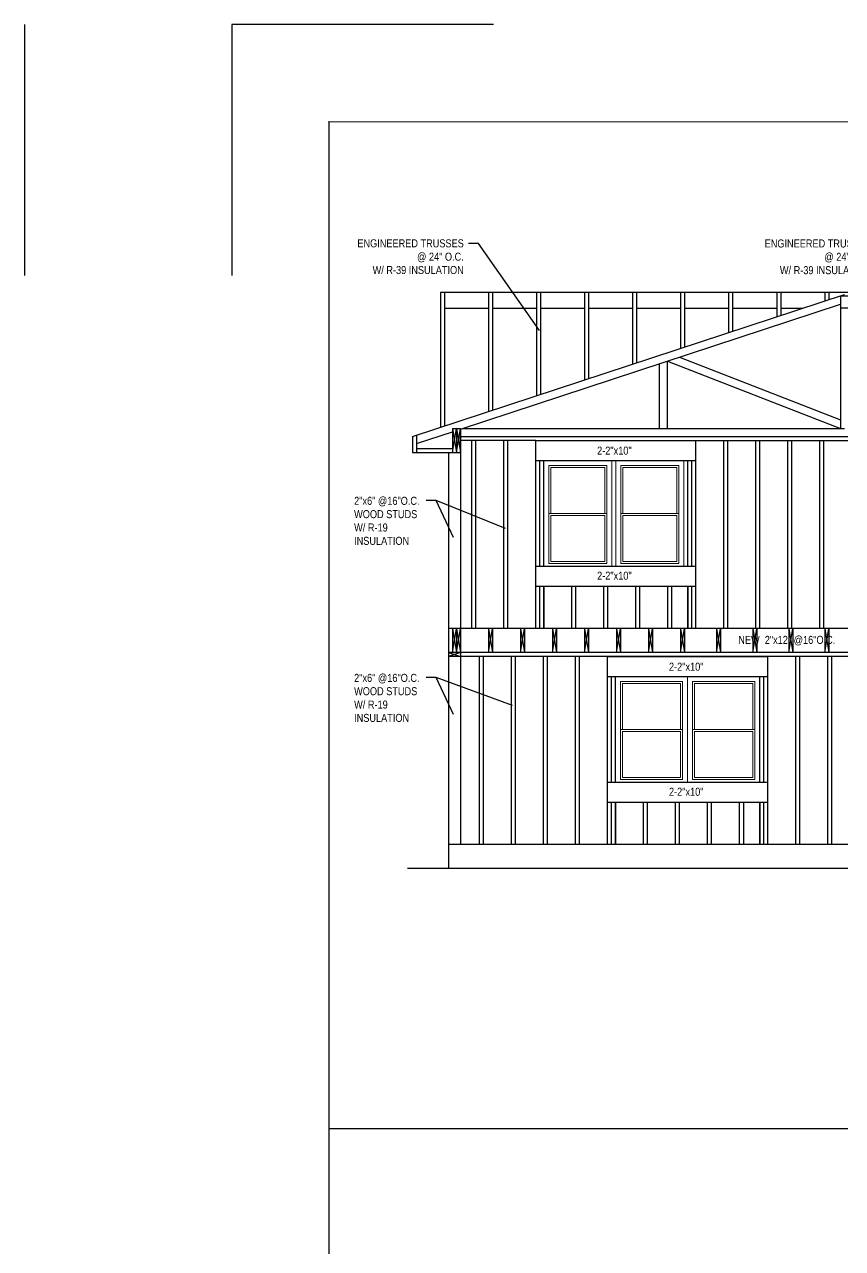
# Model space of a CAD drawing. Header units: inches. Extents: x -1842 to 12195, y -2228 to 2193.
# Drawn here: x 7406 to 7815, y 931 to 1543 of the extents above; entities that cross this region are included whole.
import ezdxf

# ---------------------------------------------------------------- set-up
doc = ezdxf.new("R2010")
doc.units = ezdxf.units.IN
doc.header["$LTSCALE"] = 6
doc.header["$MEASUREMENT"] = 0
doc.layers.add('A-GLAZ', color=151, linetype='Continuous', lineweight=13)
doc.layers.add('Title Block', color=7, linetype='Continuous')
doc.layers.add('TXT', color=4, linetype='Continuous')
doc.styles.get("Standard").update_dxf_attribs({"font": 'ARIALN.TTF'})

msp = doc.modelspace()

# ---------------------------------------------------------------- linework, layer by layer
for p, q in [((7600.2843218, 1337.307429), (7816.1843218, 1408.2770356)), ((8275.0843218, 1409.307429), (7614.2843218, 1409.307429)), ((7614.2843218, 1409.307429), (7614.2843218, 1341.9094415)), ((7616.2843218, 1409.307429), (7616.2843218, 1342.5668719)), ((7638.2843218, 1409.307429), (7638.2843218, 1349.7986057)), ((7640.2843218, 1409.307429), (7640.2843218, 1350.4560361)), ((7662.2843218, 1409.307429), (7662.2843218, 1357.68777)), ((7664.2843218, 1409.307429), (7664.2843218, 1358.3452003)), ((7686.2843218, 1409.307429), (7686.2843218, 1365.5769342)), ((7688.2843218, 1409.307429), (7688.2843218, 1366.2343645)), ((7710.2843218, 1409.307429), (7710.2843218, 1373.4660984)), ((7712.2843218, 1409.307429), (7712.2843218, 1374.1235288)), ((7734.2843218, 1409.307429), (7734.2843218, 1381.3552626)), ((7736.2843218, 1409.307429), (7736.2843218, 1382.012693)), ((7758.2843218, 1409.307429), (7758.2843218, 1389.2444269)), ((7760.2843218, 1409.307429), (7760.2843218, 1389.9018572)), ((7782.2843218, 1409.307429), (7782.2843218, 1397.1335911)), ((7784.2843218, 1409.307429), (7784.2843218, 1397.7910215)), ((7806.2843218, 1409.307429), (7806.2843218, 1405.0227553)), ((7808.2843218, 1409.307429), (7808.2843218, 1405.6801857)), ((7814.1843218, 1407.6196052), (7814.1843218, 1341.307429)), ((7814.1843218, 1407.6196052), (7818.1843218, 1407.6196052)), ((7638.2843218, 1401.307429), (7616.2843218, 1401.307429)), ((7624.2843218, 1340.9860282), (7814.1843218, 1403.4090401)), ((7662.2843218, 1401.307429), (7640.2843218, 1401.307429)), ((7686.2843218, 1401.307429), (7664.2843218, 1401.307429)), ((7710.2843218, 1401.307429), (7688.2843218, 1401.307429)), ((7734.2843218, 1401.307429), (7712.2843218, 1401.307429)), ((7758.2843218, 1401.307429), (7736.2843218, 1401.307429)), ((7782.2843218, 1401.307429), (7760.2843218, 1401.307429)), ((7794.9817519, 1401.307429), (7784.2843218, 1401.307429)), ((7814.1843218, 1401.6196052), (7818.1843218, 1401.6196052)), ((7733.6324411, 1376.9304144), (7814.1843218, 1345.599349)), ((7723.6520904, 1341.307429), (7723.6520904, 1373.6497217)), ((7727.6520904, 1341.307429), (7727.6520904, 1374.9645824)), ((7727.6520904, 1374.9645824), (7814.1843218, 1341.307429)), ((7620.2843218, 1341.2948653), (7622.2843218, 1329.2948653)), ((7620.2843218, 1329.2948653), (7622.2843218, 1341.2948653)), ((7620.2843218, 1341.2948653), (7620.2843218, 1329.2948653)), ((7620.2843218, 1341.2948653), (7624.2843218, 1341.2948653)), ((7622.2843218, 1341.2948653), (7624.2843218, 1329.2948653)), ((7622.2843218, 1329.2948653), (7624.2843218, 1341.2948653)), ((7622.2843218, 1341.2948653), (7622.2843218, 1329.2948653)), ((7622.2843218, 1341.2948653), (7622.2843218, 1329.2948653)), ((7624.2843218, 1341.2948653), (7624.2843218, 1329.2948653)), ((7625.2620707, 1341.307429), (7816.1843218, 1341.307429)), ((7600.2843218, 1337.307429), (7600.2843218, 1329.307429)), ((7602.2843218, 1333.7542943), (7620.2843218, 1339.6711674)), ((7602.2843218, 1337.9648594), (7602.2843218, 1329.307429)), ((7624.2843218, 1337.307429), (8032.0843218, 1337.307429)), ((7624.2843218, 1329.2948653), (7624.2843218, 1337.2697377)), ((7661.8719647, 1335.307429), (7624.2843218, 1335.307429)), ((7629.8719647, 1241.307429), (7629.8719647, 1335.307429)), ((7631.8719647, 1241.307429), (7631.8719647, 1335.307429)), ((7645.8719647, 1241.307429), (7645.8719647, 1335.307429)), ((7647.8719647, 1241.307429), (7647.8719647, 1335.307429)), ((7661.8719647, 1241.307429), (7661.8719647, 1335.307429)), ((7661.8719647, 1335.307429), (8008.0843218, 1335.307429)), ((7741.8719647, 1241.307429), (7741.8719647, 1335.307429)), ((7755.8719647, 1241.307429), (7755.8719647, 1335.307429)), ((7757.8719647, 1241.307429), (7757.8719647, 1335.307429)), ((7771.8719647, 1241.307429), (7771.8719647, 1335.307429)), ((7773.8719647, 1241.307429), (7773.8719647, 1335.307429)), ((7787.8719647, 1241.307429), (7787.8719647, 1335.307429)), ((7789.8719647, 1241.307429), (7789.8719647, 1335.307429)), ((7803.8719647, 1241.307429), (7803.8719647, 1335.307429)), ((7805.8719647, 1241.307429), (7805.8719647, 1335.307429)), ((7600.2843218, 1329.307429), (7622.9130487, 1329.307429)), ((7602.2843218, 1331.307429), (7620.2843218, 1331.307429)), ((7618.2843218, 1329.307429), (7618.2843218, 1121.307429)), ((7620.2843218, 1329.2948653), (7624.2843218, 1329.2948653)), ((7624.2843218, 1329.307429), (7624.2843218, 1133.307429)), ((7661.8719647, 1325.307429), (7741.8719647, 1325.307429)), ((7663.8719647, 1272.307429), (7663.8719647, 1325.307429)), ((7665.8719647, 1272.307429), (7665.8719647, 1325.307429)), ((7737.8719647, 1272.307429), (7737.8719647, 1325.307429)), ((7739.8719647, 1272.307429), (7739.8719647, 1325.307429)), ((7741.8719647, 1272.307429), (7661.8719647, 1272.307429)), ((7741.8719647, 1262.307429), (7661.8719647, 1262.307429)), ((7663.8719647, 1241.307429), (7663.8719647, 1262.307429)), ((7665.8719647, 1262.307429), (7665.8719647, 1241.307429)), ((7665.8719647, 1241.307429), (7665.8719647, 1262.307429)), ((7665.8719647, 1241.307429), (7665.8719647, 1262.307429)), ((7679.8719647, 1241.307429), (7679.8719647, 1262.307429)), ((7681.8719647, 1241.307429), (7681.8719647, 1262.307429)), ((7695.8719647, 1241.307429), (7695.8719647, 1262.307429)), ((7697.8719647, 1241.307429), (7697.8719647, 1262.307429)), ((7711.8719647, 1241.307429), (7711.8719647, 1262.307429)), ((7713.8719647, 1241.307429), (7713.8719647, 1262.307429)), ((7727.8719647, 1241.307429), (7727.8719647, 1262.307429)), ((7729.8719647, 1241.307429), (7729.8719647, 1262.307429)), ((7737.8719647, 1262.307429), (7737.8719647, 1241.307429)), ((7737.8719647, 1241.307429), (7737.8719647, 1262.307429)), ((7737.8719647, 1241.307429), (7737.8719647, 1262.307429)), ((7739.8719647, 1241.307429), (7739.8719647, 1262.307429)), ((8014.0843218, 1241.307429), (7618.2843218, 1241.307429)), ((7620.2843218, 1241.307429), (7622.2843218, 1229.307429)), ((7620.2843218, 1229.307429), (7622.2843218, 1241.307429)), ((7620.2843218, 1241.307429), (7620.2843218, 1229.307429)), ((7622.2843218, 1241.307429), (7624.2843218, 1229.307429)), ((7622.2843218, 1229.307429), (7624.2843218, 1241.307429)), ((7622.2843218, 1241.307429), (7622.2843218, 1229.307429)), ((7622.2843218, 1241.307429), (7622.2843218, 1229.307429)), ((7624.2843218, 1241.307429), (7624.2843218, 1229.307429)), ((7638.2843218, 1241.307429), (7640.2843218, 1229.307429)), ((7638.2843218, 1229.307429), (7640.2843218, 1241.307429)), ((7638.2843218, 1241.307429), (7638.2843218, 1229.307429)), ((7638.2843218, 1241.307429), (7638.2843218, 1229.307429)), ((7640.2843218, 1241.307429), (7640.2843218, 1229.307429)), ((7654.2843218, 1241.307429), (7656.2843218, 1229.307429)), ((7654.2843218, 1229.307429), (7656.2843218, 1241.307429)), ((7654.2843218, 1241.307429), (7654.2843218, 1229.307429)), ((7654.2843218, 1241.307429), (7654.2843218, 1229.307429)), ((7656.2843218, 1241.307429), (7656.2843218, 1229.307429)), ((7670.2843218, 1241.307429), (7672.2843218, 1229.307429)), ((7670.2843218, 1229.307429), (7672.2843218, 1241.307429)), ((7670.2843218, 1241.307429), (7670.2843218, 1229.307429)), ((7670.2843218, 1241.307429), (7670.2843218, 1229.307429)), ((7672.2843218, 1241.307429), (7672.2843218, 1229.307429)), ((7686.2843218, 1241.307429), (7688.2843218, 1229.307429)), ((7686.2843218, 1229.307429), (7688.2843218, 1241.307429)), ((7686.2843218, 1241.307429), (7686.2843218, 1229.307429)), ((7686.2843218, 1241.307429), (7686.2843218, 1229.307429)), ((7688.2843218, 1241.307429), (7688.2843218, 1229.307429)), ((7702.2843218, 1241.307429), (7704.2843218, 1229.307429)), ((7702.2843218, 1229.307429), (7704.2843218, 1241.307429)), ((7702.2843218, 1241.307429), (7702.2843218, 1229.307429)), ((7702.2843218, 1241.307429), (7702.2843218, 1229.307429)), ((7704.2843218, 1241.307429), (7704.2843218, 1229.307429)), ((7718.2843218, 1241.307429), (7720.2843218, 1229.307429)), ((7718.2843218, 1229.307429), (7720.2843218, 1241.307429)), ((7718.2843218, 1241.307429), (7718.2843218, 1229.307429)), ((7718.2843218, 1241.307429), (7718.2843218, 1229.307429)), ((7720.2843218, 1241.307429), (7720.2843218, 1229.307429)), ((7734.2843218, 1241.307429), (7736.2843218, 1229.307429)), ((7734.2843218, 1229.307429), (7736.2843218, 1241.307429)), ((7734.2843218, 1241.307429), (7734.2843218, 1229.307429)), ((7734.2843218, 1241.307429), (7734.2843218, 1229.307429)), ((7736.2843218, 1241.307429), (7736.2843218, 1229.307429)), ((7752.2843218, 1241.307429), (7754.2843218, 1229.307429)), ((7752.2843218, 1229.307429), (7754.2843218, 1241.307429)), ((7752.2843218, 1241.307429), (7752.2843218, 1229.307429)), ((7752.2843218, 1241.307429), (7752.2843218, 1229.307429)), ((7754.2843218, 1241.307429), (7754.2843218, 1229.307429)), ((7770.2843218, 1241.307429), (7772.2843218, 1229.307429)), ((7770.2843218, 1229.307429), (7772.2843218, 1241.307429)), ((7770.2843218, 1241.307429), (7770.2843218, 1229.307429)), ((7770.2843218, 1241.307429), (7770.2843218, 1229.307429)), ((7772.2843218, 1241.307429), (7772.2843218, 1229.307429)), ((7788.2843218, 1241.307429), (7790.2843218, 1229.307429)), ((7788.2843218, 1229.307429), (7790.2843218, 1241.307429)), ((7788.2843218, 1241.307429), (7788.2843218, 1229.307429)), ((7788.2843218, 1241.307429), (7788.2843218, 1229.307429)), ((7790.2843218, 1241.307429), (7790.2843218, 1229.307429)), ((7806.2843218, 1241.307429), (7808.2843218, 1229.307429)), ((7806.2843218, 1229.307429), (7808.2843218, 1241.307429)), ((7806.2843218, 1241.307429), (7806.2843218, 1229.307429)), ((7806.2843218, 1241.307429), (7806.2843218, 1229.307429)), ((7808.2843218, 1241.307429), (7808.2843218, 1229.307429)), ((8014.0843218, 1229.307429), (7618.2843218, 1229.307429)), ((7618.2843218, 1229.307429), (7624.2843218, 1227.307429)), ((7624.2843218, 1229.307429), (7618.2843218, 1227.307429)), ((8014.0843218, 1227.307429), (7618.2843218, 1227.307429)), ((7633.7843218, 1133.307429), (7633.7843218, 1227.307429)), ((7635.7843218, 1133.307429), (7635.7843218, 1227.307429)), ((7649.7843218, 1133.307429), (7649.7843218, 1227.307429)), ((7651.7843218, 1133.307429), (7651.7843218, 1227.307429)), ((7665.7843218, 1133.307429), (7665.7843218, 1227.307429)), ((7667.7843218, 1133.307429), (7667.7843218, 1227.307429)), ((7681.7843218, 1133.307429), (7681.7843218, 1227.307429)), ((7683.7843218, 1133.307429), (7683.7843218, 1227.307429)), ((7697.7843218, 1133.307429), (7697.7843218, 1227.307429)), ((7697.7843218, 1227.307429), (7777.7843218, 1227.307429)), ((8014.0843218, 1229.307429), (7774.674687, 1229.307429)), ((7777.7843218, 1133.307429), (7777.7843218, 1227.307429)), ((7791.7843218, 1133.307429), (7791.7843218, 1227.307429)), ((7793.7843218, 1133.307429), (7793.7843218, 1227.307429)), ((7807.7843218, 1133.307429), (7807.7843218, 1227.307429)), ((7809.7843218, 1133.307429), (7809.7843218, 1227.307429)), ((7697.7843218, 1217.307429), (7777.7843218, 1217.307429)), ((7699.7843218, 1164.307429), (7699.7843218, 1217.307429)), ((7701.7843218, 1164.307429), (7701.7843218, 1217.307429)), ((7773.7843218, 1164.307429), (7773.7843218, 1217.307429)), ((7775.7843218, 1164.307429), (7775.7843218, 1217.307429)), ((7777.7843218, 1164.307429), (7697.7843218, 1164.307429)), ((7777.7843218, 1154.307429), (7697.7843218, 1154.307429)), ((7699.7843218, 1133.307429), (7699.7843218, 1154.307429)), ((7701.7843218, 1133.307429), (7701.7843218, 1154.307429)), ((7701.7843218, 1133.307429), (7701.7843218, 1154.307429)), ((7701.7843218, 1154.307429), (7701.7843218, 1133.307429)), ((7715.7843218, 1133.307429), (7715.7843218, 1154.307429)), ((7717.7843218, 1133.307429), (7717.7843218, 1154.307429)), ((7731.7843218, 1133.307429), (7731.7843218, 1154.307429)), ((7733.7843218, 1133.307429), (7733.7843218, 1154.307429)), ((7747.7843218, 1133.307429), (7747.7843218, 1154.307429)), ((7749.7843218, 1133.307429), (7749.7843218, 1154.307429)), ((7763.7843218, 1133.307429), (7763.7843218, 1154.307429)), ((7765.7843218, 1133.307429), (7765.7843218, 1154.307429)), ((7773.7843218, 1133.307429), (7773.7843218, 1154.307429)), ((7773.7843218, 1133.307429), (7773.7843218, 1154.307429)), ((7773.7843218, 1154.307429), (7773.7843218, 1133.307429)), ((7775.7843218, 1133.307429), (7775.7843218, 1154.307429)), ((8271.0843218, 1133.307429), (7618.2843218, 1133.307429)), ((8299.0817988, 1121.307429), (7597.7832626, 1121.307429)), ((7558.3318748, 991.3450659), (8305.6614922, 991.3450659))]:
    msp.add_line(p, q)
msp.add_lwpolyline([(7558.1318748, 1494.6223555, 0.5, 0.5, 0), (9053.1911095, 1494.6223555, 0, 0, 0), (9053.1911095, 368.173134, 0.5, 0.5, 0), (7558.1318748, 368.173134, 0.5, 0.5, 0)], format="xyseb")
at = {"const_width": 0.5}
msp.add_lwpolyline([(7558.5318748, 368.173134), (7558.5318748, 1494.6223555)], dxfattribs=at)
msp.add_lwpolyline([(7558.5318748, 368.173134), (7558.5318748, 1494.6223555)], dxfattribs=at)
at = {"layer": 'A-GLAZ', "lineweight": 9}
for p, q in [((7699.8719647, 1325.307429), (7665.8719647, 1325.307429)), ((7665.8719647, 1325.307429), (7699.8719647, 1325.307429)), ((7665.8719647, 1325.307429), (7699.8719647, 1325.307429)), ((7665.8719647, 1272.307429), (7665.8719647, 1325.307429)), ((7701.8719647, 1325.307429), (7665.8719647, 1325.307429)), ((7665.8719647, 1325.307429), (7701.8719647, 1325.307429)), ((7665.8719647, 1325.307429), (7701.8719647, 1325.307429)), ((7665.8719647, 1272.307429), (7665.8719647, 1325.307429)), ((7665.8719647, 1325.307429), (7665.8719647, 1272.307429)), ((7665.8719647, 1272.307429), (7665.8719647, 1325.307429)), ((7697.3719647, 1322.807429), (7668.3719647, 1322.807429)), ((7668.3719647, 1298.807429), (7668.3719647, 1322.807429)), ((7668.3719647, 1298.807429), (7668.3719647, 1322.807429)), ((7669.3719647, 1321.807429), (7669.3719647, 1298.807429)), ((7669.3719647, 1321.807429), (7696.3719647, 1321.807429)), ((7696.3719647, 1321.807429), (7696.3719647, 1298.807429)), ((7697.3719647, 1298.807429), (7697.3719647, 1322.807429)), ((7699.8719647, 1325.307429), (7699.8719647, 1272.307429)), ((7699.8719647, 1325.307429), (7701.8719647, 1325.307429)), ((7735.8719647, 1325.307429), (7701.8719647, 1325.307429)), ((7701.8719647, 1325.307429), (7735.8719647, 1325.307429)), ((7701.8719647, 1325.307429), (7735.8719647, 1325.307429)), ((7701.8719647, 1272.307429), (7701.8719647, 1325.307429)), ((7737.8719647, 1325.307429), (7701.8719647, 1325.307429)), ((7701.8719647, 1325.307429), (7737.8719647, 1325.307429)), ((7701.8719647, 1325.307429), (7737.8719647, 1325.307429)), ((7733.3719647, 1322.807429), (7704.3719647, 1322.807429)), ((7704.3719647, 1298.807429), (7704.3719647, 1322.807429)), ((7705.3719647, 1321.807429), (7705.3719647, 1298.807429)), ((7705.3719647, 1321.807429), (7732.3719647, 1321.807429)), ((7732.3719647, 1321.807429), (7732.3719647, 1298.807429)), ((7733.3719647, 1298.807429), (7733.3719647, 1322.807429)), ((7735.8719647, 1325.307429), (7735.8719647, 1272.307429)), ((7737.8719647, 1325.307429), (7737.8719647, 1272.307429)), ((7737.8719647, 1325.307429), (7737.8719647, 1272.307429)), ((7737.8719647, 1272.307429), (7737.8719647, 1325.307429)), ((7668.3719647, 1298.807429), (7668.3719647, 1273.807429)), ((7668.3719647, 1298.807429), (7697.3719647, 1298.807429)), ((7668.3719647, 1298.807429), (7668.3719647, 1273.807429)), ((7669.3719647, 1297.807429), (7669.3719647, 1274.807429)), ((7669.3719647, 1297.807429), (7696.3719647, 1297.807429)), ((7696.3719647, 1274.807429), (7696.3719647, 1297.807429)), ((7697.3719647, 1273.807429), (7697.3719647, 1298.807429)), ((7704.3719647, 1298.807429), (7704.3719647, 1273.807429)), ((7704.3719647, 1298.807429), (7733.3719647, 1298.807429)), ((7705.3719647, 1297.807429), (7705.3719647, 1274.807429)), ((7705.3719647, 1297.807429), (7732.3719647, 1297.807429)), ((7732.3719647, 1274.807429), (7732.3719647, 1297.807429)), ((7733.3719647, 1273.807429), (7733.3719647, 1298.807429)), ((7668.3719647, 1273.807429), (7697.3719647, 1273.807429)), ((7669.3719647, 1274.807429), (7696.3719647, 1274.807429)), ((7704.3719647, 1273.807429), (7733.3719647, 1273.807429)), ((7705.3719647, 1274.807429), (7732.3719647, 1274.807429)), ((7665.8719647, 1272.307429), (7699.8719647, 1272.307429)), ((7699.8719647, 1272.307429), (7665.8719647, 1272.307429)), ((7665.8719647, 1272.307429), (7699.8719647, 1272.307429)), ((7699.8719647, 1272.307429), (7665.8719647, 1272.307429)), ((7665.8719647, 1272.307429), (7701.8719647, 1272.307429)), ((7701.8719647, 1272.307429), (7665.8719647, 1272.307429)), ((7665.8719647, 1272.307429), (7701.8719647, 1272.307429)), ((7701.8719647, 1272.307429), (7665.8719647, 1272.307429)), ((7699.8719647, 1272.307429), (7701.8719647, 1272.307429)), ((7701.8719647, 1272.307429), (7735.8719647, 1272.307429)), ((7735.8719647, 1272.307429), (7701.8719647, 1272.307429)), ((7701.8719647, 1272.307429), (7735.8719647, 1272.307429)), ((7735.8719647, 1272.307429), (7701.8719647, 1272.307429)), ((7701.8719647, 1272.307429), (7737.8719647, 1272.307429)), ((7737.8719647, 1272.307429), (7701.8719647, 1272.307429)), ((7701.8719647, 1272.307429), (7737.8719647, 1272.307429)), ((7737.8719647, 1272.307429), (7701.8719647, 1272.307429)), ((7737.7843218, 1217.307429), (7701.7843218, 1217.307429)), ((7701.7843218, 1217.307429), (7737.7843218, 1217.307429)), ((7701.7843218, 1217.307429), (7737.7843218, 1217.307429)), ((7701.7843218, 1164.307429), (7701.7843218, 1217.307429)), ((7701.7843218, 1217.307429), (7701.7843218, 1164.307429)), ((7701.7843218, 1164.307429), (7701.7843218, 1217.307429)), ((7735.2843218, 1214.807429), (7704.2843218, 1214.807429)), ((7704.2843218, 1190.807429), (7704.2843218, 1214.807429)), ((7705.2843218, 1213.807429), (7705.2843218, 1190.807429)), ((7705.2843218, 1213.807429), (7734.2843218, 1213.807429)), ((7734.2843218, 1213.807429), (7734.2843218, 1190.807429)), ((7735.2843218, 1190.807429), (7735.2843218, 1214.807429)), ((7773.7843218, 1217.307429), (7737.7843218, 1217.307429)), ((7737.7843218, 1217.307429), (7773.7843218, 1217.307429)), ((7737.7843218, 1217.307429), (7773.7843218, 1217.307429)), ((7737.7843218, 1164.307429), (7737.7843218, 1217.307429)), ((7737.7843218, 1217.307429), (7737.7843218, 1164.307429)), ((7771.2843218, 1214.807429), (7740.2843218, 1214.807429)), ((7740.2843218, 1190.807429), (7740.2843218, 1214.807429)), ((7741.2843218, 1213.807429), (7741.2843218, 1190.807429)), ((7741.2843218, 1213.807429), (7770.2843218, 1213.807429)), ((7770.2843218, 1213.807429), (7770.2843218, 1190.807429)), ((7771.2843218, 1190.807429), (7771.2843218, 1214.807429)), ((7773.7843218, 1217.307429), (7773.7843218, 1164.307429)), ((7773.7843218, 1217.307429), (7773.7843218, 1164.307429)), ((7773.7843218, 1164.307429), (7773.7843218, 1217.307429)), ((7704.2843218, 1190.807429), (7704.2843218, 1165.807429)), ((7704.2843218, 1190.807429), (7735.2843218, 1190.807429)), ((7705.2843218, 1189.807429), (7705.2843218, 1166.807429)), ((7705.2843218, 1189.807429), (7734.2843218, 1189.807429)), ((7734.2843218, 1166.807429), (7734.2843218, 1189.807429)), ((7735.2843218, 1165.807429), (7735.2843218, 1190.807429)), ((7740.2843218, 1190.807429), (7740.2843218, 1165.807429)), ((7740.2843218, 1190.807429), (7771.2843218, 1190.807429)), ((7741.2843218, 1189.807429), (7741.2843218, 1166.807429)), ((7741.2843218, 1189.807429), (7770.2843218, 1189.807429)), ((7770.2843218, 1166.807429), (7770.2843218, 1189.807429)), ((7771.2843218, 1165.807429), (7771.2843218, 1190.807429)), ((7701.7843218, 1164.307429), (7737.7843218, 1164.307429)), ((7737.7843218, 1164.307429), (7701.7843218, 1164.307429)), ((7701.7843218, 1164.307429), (7737.7843218, 1164.307429)), ((7737.7843218, 1164.307429), (7701.7843218, 1164.307429)), ((7704.2843218, 1165.807429), (7735.2843218, 1165.807429)), ((7705.2843218, 1166.807429), (7734.2843218, 1166.807429)), ((7737.7843218, 1164.307429), (7773.7843218, 1164.307429)), ((7773.7843218, 1164.307429), (7737.7843218, 1164.307429)), ((7737.7843218, 1164.307429), (7773.7843218, 1164.307429)), ((7773.7843218, 1164.307429), (7737.7843218, 1164.307429)), ((7740.2843218, 1165.807429), (7771.2843218, 1165.807429)), ((7741.2843218, 1166.807429), (7770.2843218, 1166.807429))]:
    msp.add_line(p, q, dxfattribs=at)
at = {"layer": 'Title Block'}
for p, q in [((7406.3655529, 1543.1993155), (7406.3655529, 1417.7088355)), ((7640.7584998, 1543.1993155), (7509.9549148, 1543.1993155)), ((7640.7584998, 1543.1993155), (7509.9549148, 1543.1993155)), ((7640.7584998, 1543.1993155), (7509.9549148, 1543.1993155)), ((7640.7584998, 1543.1993155), (7509.9549148, 1543.1993155)), ((7640.7584998, 1543.1993155), (7509.9549148, 1543.1993155)), ((7640.7584998, 1543.1993155), (7509.9549148, 1543.1993155)), ((7509.9549148, 1543.1993155), (7509.9549148, 1417.7088355)), ((7509.9549148, 1543.1993155), (7509.9549148, 1417.7088355)), ((7509.9549148, 1543.1993155), (7509.9549148, 1417.7088355)), ((7509.9549148, 1543.1993155), (7509.9549148, 1417.7088355)), ((7640.7584998, 1543.1993155), (7509.9549148, 1543.1993155)), ((7640.7584998, 1543.1993155), (7509.9549148, 1543.1993155)), ((7640.7584998, 1543.1993155), (7509.9549148, 1543.1993155)), ((7640.7584998, 1543.1993155), (7509.9549148, 1543.1993155)), ((7640.7584998, 1543.1993155), (7509.9549148, 1543.1993155)), ((7640.7584998, 1543.1993155), (7509.9549148, 1543.1993155)), ((7509.9549148, 1543.1993155), (7509.9549148, 1417.7088355)), ((7509.9549148, 1543.1993155), (7509.9549148, 1417.7088355)), ((7509.9549148, 1543.1993155), (7509.9549148, 1417.7088355)), ((7509.9549148, 1543.1993155), (7509.9549148, 1417.7088355)), ((7558.5318748, 1494.6223555), (7558.5318748, 368.173134))]:
    msp.add_line(p, q, dxfattribs=at)
at = {"layer": 'TXT'}
for p, q in [((7633.1903783, 1433.8062381), (7628.1903783, 1433.8062381)), ((7663.6903783, 1390.3062381), (7633.1903783, 1433.8062381)), ((7612.1903783, 1305.3062381), (7607.1903783, 1305.3062381)), ((7620.6903783, 1286.8062381), (7612.1903783, 1305.3062381)), ((7646.7843218, 1291.3265294), (7612.1903783, 1305.3062381)), ((7612.1903783, 1216.8062381), (7607.1903783, 1216.8062381)), ((7620.6903783, 1198.3062381), (7612.1903783, 1216.8062381)), ((7650.2843218, 1202.8265294), (7612.1903783, 1216.8062381))]:
    msp.add_line(p, q, dxfattribs=at)

# ---------------------------------------------------------------- texts
at = {"layer": 'TXT', "char_height": 4, "width": 88.38152806}
for s, insert, attachment_point in [('ENGINEERED TRUSSES\\P@ 24" O.C. \\PW/ R-39 INSULATION ', (7625.9126621, 1435.807045), 3), ('ENGINEERED TRUSSES\\P@ 24" O.C. \\PW/ R-39 INSULATION ', (7829.4586636, 1435.7414363), 3), ('\\A1;2-2"x10"  ', (7692.5395926, 1332.1953175), 1), ('\\A1;2"x6" @16"O.C.\\PWOOD STUDS\\PW/ R-19\\PINSULATION', (7571.0996355, 1307.1175017), 1), ('\\A1;2-2"x10"  ', (7692.5395926, 1269.6953175), 1), ('\\A1;NEW  2"x12" @16"O.C.', (7763.0996355, 1237.6175017), 1), ('\\A1;2-2"x10"  ', (7728.4519498, 1224.1953175), 1), ('\\A1;2"x6" @16"O.C.\\PWOOD STUDS\\PW/ R-19\\PINSULATION', (7571.0996355, 1218.6175017), 1), ('\\A1;2-2"x10"  ', (7728.4519498, 1161.6953175), 1)]:
    msp.add_mtext(s, dxfattribs=dict(at, insert=insert, attachment_point=attachment_point))

doc.saveas('drawing.dxf')
